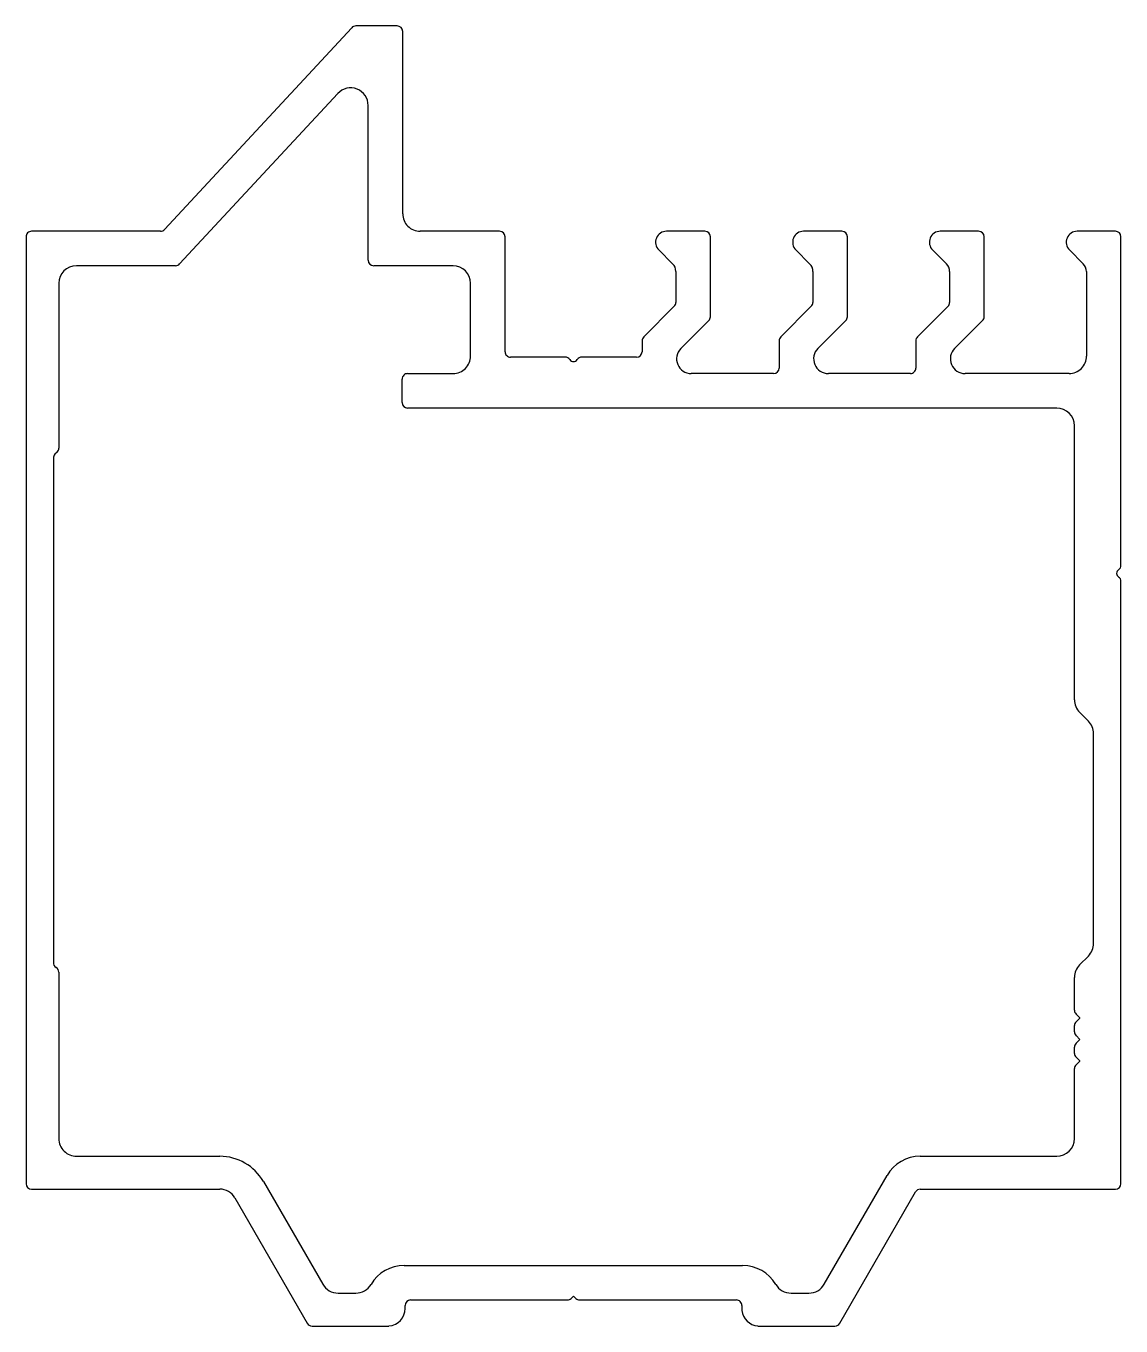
# Model space of a CAD drawing. Extents: x -23.3 to 27.5, y 4.5 to 64.9.
import ezdxf

# ---------------------------------------------------------------- set-up
doc = ezdxf.new("R2010")
doc.units = 0
doc.layers.get('0').update_dxf_attribs({"linetype": 'CONTINUOUS'})

msp = doc.modelspace()

# ---------------------------------------------------------------- linework, layer by layer
for p, q in [((-8.232, 64.777), (-16.92, 55.414)), ((-6.124, 64.859), (-8.045, 64.859)), ((-5.87, 56.146), (-5.87, 64.606)), ((-8.879, 61.727), (-16.222, 53.815)), ((-7.47, 53.986), (-7.47, 61.174)), ((-23.346, 55.077), (-23.346, 11.134)), ((-17.106, 55.333), (-23.092, 55.333)), ((-1.374, 55.333), (-5.056, 55.333)), ((-1.12, 49.745), (-1.12, 55.08)), ((8.151, 55.333), (6.373, 55.333)), ((8.405, 51.367), (8.405, 55.079)), ((14.509, 55.333), (12.731, 55.333)), ((14.763, 51.367), (14.763, 55.079)), ((20.852, 55.333), (19.074, 55.333)), ((21.106, 51.367), (21.106, 55.079)), ((27.202, 55.333), (25.424, 55.333)), ((27.456, 39.838), (27.456, 55.079)), ((6.016, 54.464), (6.655, 53.825)), ((12.371, 54.466), (13.012, 53.825)), ((18.714, 54.466), (19.357, 53.824)), ((25.065, 54.466), (25.706, 53.825)), ((-16.407, 53.733), (-21.009, 53.733)), ((-3.533, 53.733), (-7.215, 53.733)), ((6.805, 53.467), (6.805, 52.032)), ((13.163, 53.466), (13.163, 52.031)), ((19.506, 53.465), (19.506, 52.03)), ((25.856, 53.466), (25.856, 49.544)), ((-21.822, 52.92), (-21.822, 45.27)), ((-2.72, 49.545), (-2.72, 52.923)), ((6.731, 51.851), (5.312, 50.431)), ((13.088, 51.85), (11.669, 50.431)), ((13.088, 51.85), (13.088, 51.85)), ((19.432, 51.852), (18.012, 50.431)), ((7.036, 49.892), (8.332, 51.189)), ((13.395, 49.894), (14.689, 51.188)), ((19.738, 49.894), (21.032, 51.188)), ((5.237, 50.251), (5.237, 49.745)), ((11.595, 50.25), (11.595, 48.983)), ((17.938, 50.252), (17.938, 48.985)), ((1.675, 49.491), (-0.865, 49.491)), ((4.984, 49.491), (2.435, 49.491)), ((13.395, 49.894), (13.395, 49.894)), ((19.738, 49.894), (19.738, 49.894)), ((-5.895, 47.381), (-5.895, 48.474)), ((-5.641, 48.729), (-3.532, 48.729)), ((11.341, 48.729), (7.521, 48.729)), ((17.684, 48.729), (13.879, 48.729)), ((25.044, 48.729), (20.222, 48.729)), ((24.472, 47.129), (-5.64, 47.129)), ((25.297, 33.59), (25.297, 46.303)), ((-22.076, 44.804), (-22.075, 21.408)), ((-21.896, 45.089), (-22.003, 44.982)), ((27.456, 11.136), (27.456, 39.077)), ((25.944, 32.603), (25.54, 33.007)), ((26.186, 22.283), (26.186, 32.019)), ((25.537, 21.292), (25.944, 21.699)), ((-21.822, 20.949), (-21.822, 13.231)), ((25.297, 19.181), (25.297, 20.708)), ((25.541, 18.833), (25.37, 19.004)), ((25.37, 18.651), (25.541, 18.822)), ((25.297, 18.181), (25.297, 18.474)), ((25.541, 17.833), (25.37, 18.005)), ((25.37, 17.651), (25.541, 17.822)), ((25.297, 17.181), (25.297, 17.474)), ((25.541, 16.834), (25.37, 17.005)), ((25.297, 13.231), (25.297, 16.474)), ((25.37, 16.651), (25.541, 16.822)), ((-20.994, 12.406), (-14.357, 12.406)), ((18.145, 12.406), (24.474, 12.406)), ((13.69, 6.468), (16.602, 11.512)), ((-23.091, 10.882), (-14.357, 10.882)), ((-12.335, 11.239), (-9.579, 6.466)), ((18.145, 10.882), (18.145, 10.882)), ((18.145, 10.882), (27.203, 10.882)), ((-13.655, 10.478), (-10.295, 4.658)), ((14.405, 4.658), (17.925, 10.755)), ((-5.806, 7.338), (9.903, 7.338)), ((-8.865, 6.055), (-8.048, 6.055)), ((12.148, 6.055), (12.976, 6.055)), ((-5.755, 5.345), (-5.755, 5.484)), ((-5.501, 5.738), (1.768, 5.738)), ((1.947, 5.812), (2.055, 5.92)), ((2.055, 5.92), (2.164, 5.811)), ((2.343, 5.738), (9.611, 5.738)), ((9.865, 5.484), (9.865, 5.282)), ((-10.075, 4.531), (-6.506, 4.531)), ((10.61, 4.531), (14.185, 4.531))]:
    msp.add_line(p, q)
for centre, radius, start, end in [((-8.045, 64.605), 0.254, 90, 137.13868), ((-6.124, 64.605), 0.254, 0.3547, 90), ((-8.283, 61.174), 0.813, 0.00003, 137.13867), ((-5.057, 56.146), 0.813, 180.00003, 270.11565), ((-23.092, 55.079), 0.254, 90.00002, 180.43604), ((-17.106, 55.587), 0.254, 270.20693, 317.13868), ((-1.374, 55.079), 0.254, 0.0582, 89.99997), ((6.373, 54.825), 0.508, 90, 225.27799), ((8.151, 55.079), 0.254, 0, 90), ((12.731, 54.825), 0.508, 90, 224.99982), ((14.509, 55.079), 0.254, 360, 90), ((19.074, 54.825), 0.508, 90, 225), ((20.852, 55.079), 0.254, 360, 90), ((25.424, 54.825), 0.508, 90, 224.99981), ((27.202, 55.079), 0.254, 360, 90), ((-21.009, 52.92), 0.813, 90, 179.99995), ((-16.408, 53.987), 0.254, 270.30098, 317.34521), ((-7.216, 53.987), 0.254, 180.32703, 270.30098), ((-3.533, 52.92), 0.813, 0.22069, 89.99995), ((6.297, 53.465), 0.508, 0.25374, 45.24127), ((12.654, 53.465), 0.508, 0.18595, 45.19335), ((18.998, 53.465), 0.508, 0, 45.01849), ((25.348, 53.465), 0.508, 0.19297, 45.19816), ((6.551, 52.03), 0.254, 315.08317, 0.35884), ((12.908, 52.03), 0.254, 314.99996, 0.26297), ((19.252, 52.03), 0.254, 315.40379, 360), ((8.151, 51.367), 0.254, 315.38089, 360), ((14.509, 51.367), 0.254, 315.32043, 360), ((20.852, 51.367), 0.254, 315.16865, 360), ((5.491, 50.252), 0.254, 135.00001, 180.23708), ((11.849, 50.252), 0.254, 134.99996, 180.34032), ((18.192, 50.252), 0.254, 135.00018, 179.99971), ((-3.533, 49.542), 0.813, 270.09105, 0.22069), ((-0.866, 49.745), 0.254, 180, 270.19091), ((1.675, 49.237), 0.254, 33.74899, 89.99997), ((2.435, 49.237), 0.254, 90.00003, 146.25101), ((4.983, 49.745), 0.254, 270.19094, 359.99975), ((7.52, 49.412), 0.683, 135.21819, 270.08383), ((13.878, 49.412), 0.683, 135, 270.08383), ((20.221, 49.412), 0.683, 135, 270.08382), ((25.043, 49.542), 0.813, 270.07681, 0.15256), ((2.055, 49.491), 0.203, 213.74899, 326.25101), ((11.341, 48.983), 0.254, 270.13742, 359.9998), ((17.684, 48.983), 0.254, 270.13741, 0.40516), ((-5.641, 48.475), 0.254, 90.00003, 180.30314), ((-5.641, 47.383), 0.254, 180.30314, 270.25817), ((24.472, 46.303), 0.825, 0.00002, 90), ((-22.076, 45.269), 0.254, 315.00282, 0.39987), ((-21.822, 44.804), 0.254, 135.43808, 180.10875), ((27.202, 39.838), 0.254, 303.74899, 360), ((27.456, 39.458), 0.203, 123.74899, 236.25101), ((27.202, 39.077), 0.254, 360, 56.25101), ((26.122, 33.592), 0.825, 180.16862, 225.17616), ((25.361, 32.019), 0.825, 359.99996, 44.99961), ((25.361, 22.283), 0.825, 315, 359.99996), ((-21.822, 21.387), 0.254, 175.07268, 238.8207), ((-22.076, 20.947), 0.254, 0.39987, 61.2182), ((26.122, 20.71), 0.825, 135.19934, 180.1686), ((25.547, 19.181), 0.25, 180, 225), ((25.536, 18.828), 0.008, 315, 45), ((25.547, 18.474), 0.25, 135, 180), ((25.547, 18.181), 0.25, 180, 225), ((25.547, 17.474), 0.25, 135, 180), ((25.536, 17.828), 0.008, 315, 45), ((25.547, 17.181), 0.25, 180, 225), ((25.547, 16.474), 0.25, 135, 179.99995), ((25.536, 16.828), 0.008, 315, 45), ((-20.997, 13.231), 0.825, 180, 270.16405), ((24.472, 13.231), 0.825, 270.16408, 359.99995), ((-14.357, 10.069), 2.337, 30.06338, 89.99997), ((18.145, 10.628), 1.778, 90.00003, 150.15265), ((-23.092, 11.136), 0.254, 180.43604, 270.21135), ((-14.357, 10.069), 0.813, 30.22593, 89.99999), ((18.145, 10.628), 0.254, 90, 150), ((27.202, 11.136), 0.254, 270.21135, 360), ((-5.805, 5.56), 1.778, 90.03809, 149.51791), ((9.904, 5.56), 1.778, 30.48209, 90.03809), ((-8.865, 6.881), 0.825, 210.16846, 270.03998), ((-8.049, 6.881), 0.825, 270.03998, 329.51791), ((12.148, 6.881), 0.825, 210.48209, 270.03998), ((12.975, 6.881), 0.825, 270.03998, 329.99994), ((-5.501, 5.484), 0.254, 90.07905, 180), ((1.767, 5.992), 0.254, 270.14941, 315.00399), ((2.343, 5.992), 0.254, 225.29868, 270.1494), ((9.611, 5.484), 0.254, 0.00008, 90.07904), ((-6.568, 5.342), 0.813, 274.35314, 0.19728), ((10.119, 5.283), 0.254, 180.08641, 186.05162), ((10.675, 5.342), 0.813, 186.05162, 265.42663), ((-10.075, 4.785), 0.254, 210.00005, 269.99998), ((14.185, 4.785), 0.254, 270.00002, 330)]:
    msp.add_arc(centre, radius, start, end)

doc.saveas('drawing.dxf')
